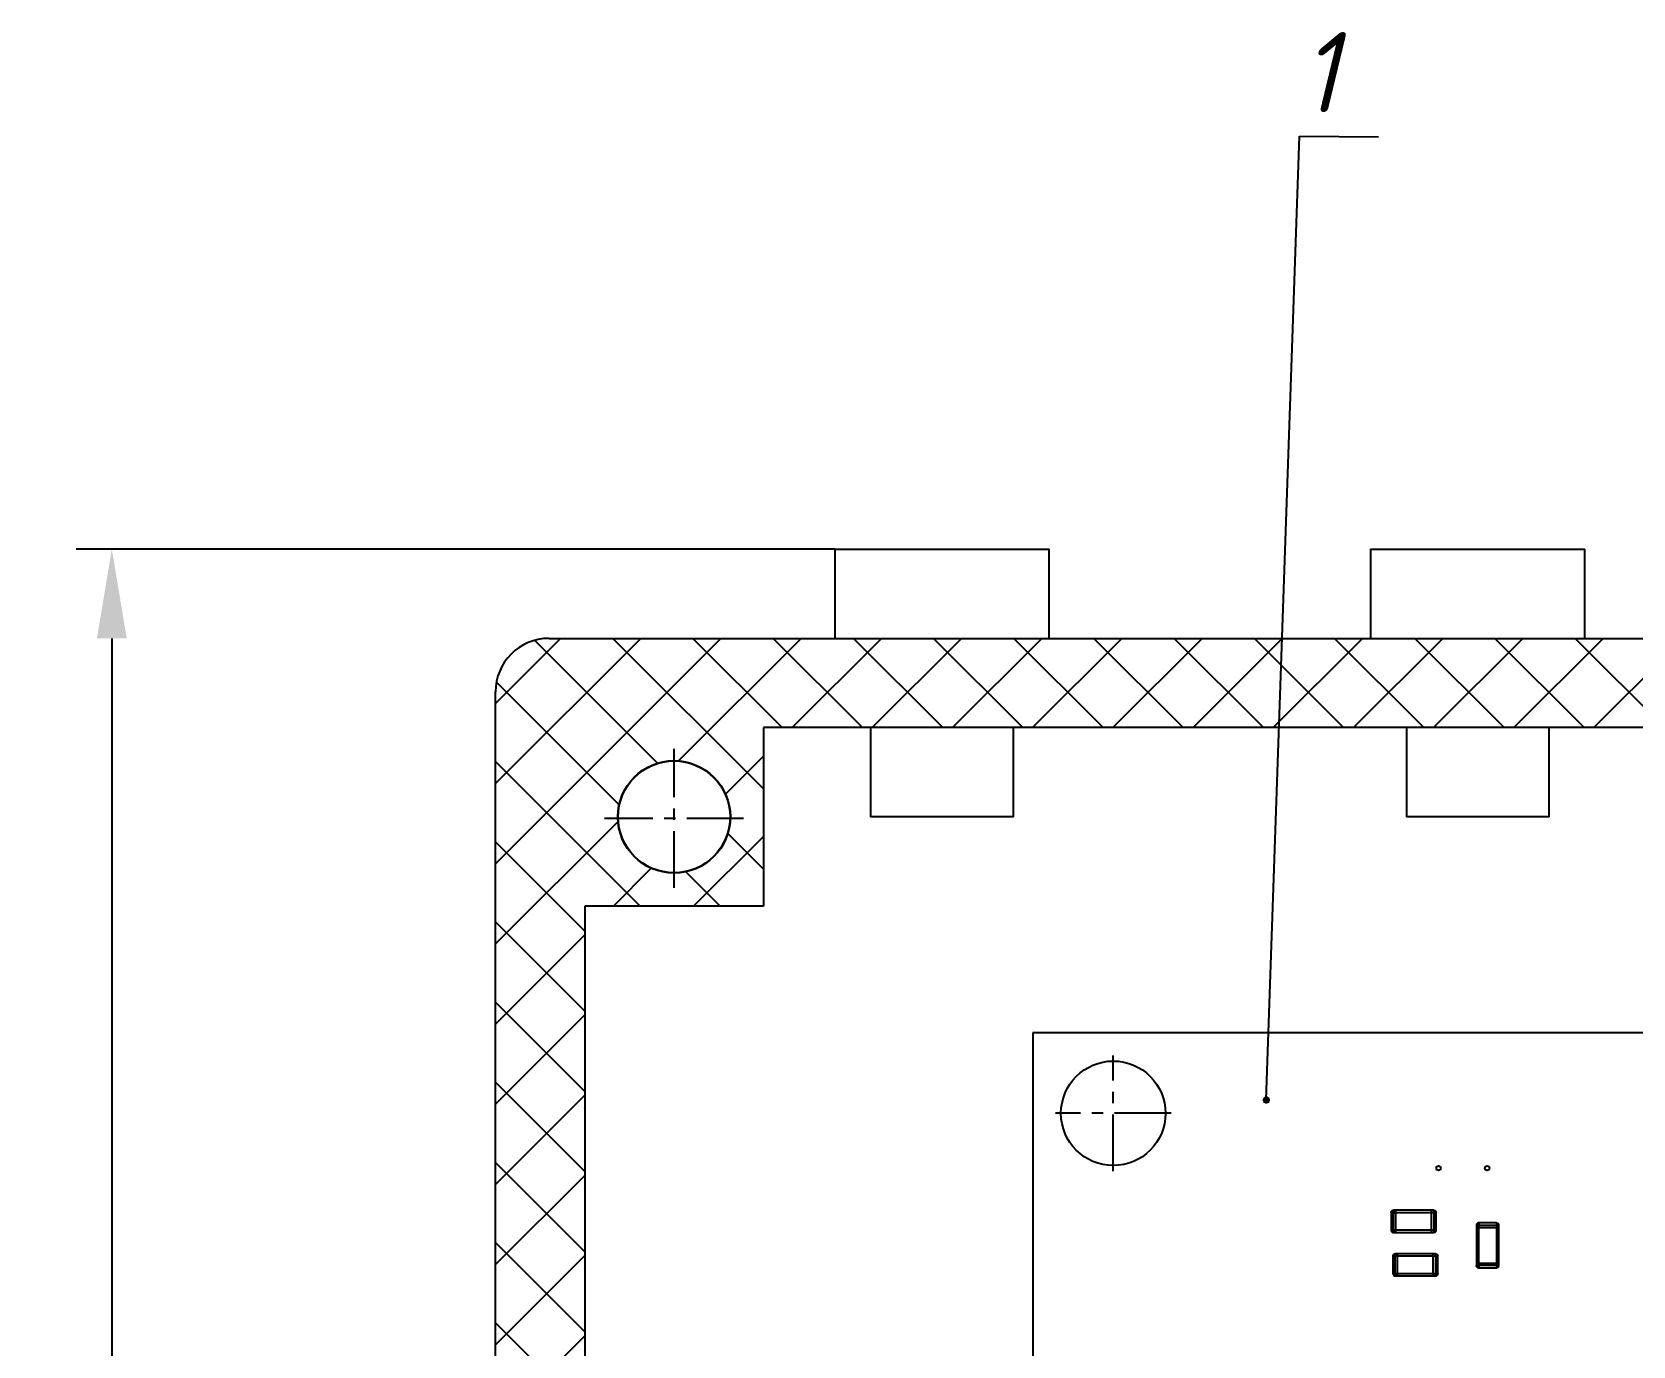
# Model space of a CAD drawing. Header units: millimetres. Extents: x -963 to 6509, y -1367 to 453.
# Drawn here: x 5500.8 to 5590.4, y -270.1 to -196.5 of the extents above; entities that cross this region are included whole.
import ezdxf

# ---------------------------------------------------------------- set-up
doc = ezdxf.new("R2010")
doc.units = ezdxf.units.MM
doc.header["$LTSCALE"] = 0.5
doc.linetypes.add('CENTER', pattern=[10.16, 6.35, -1.27, 1.27, -1.27])
doc.layers.get('0').update_dxf_attribs({"lineweight": 60})
doc.layers.get('Defpoints').update_dxf_attribs({"color": 5})
doc.layers.add('3-размеры', color=6, linetype='Continuous')
doc.styles.get("Standard").update_dxf_attribs({"font": 'isocpeui.ttf', "width": 0.9})
doc.dimstyles.new('Standart', dxfattribs={"dimtxt": 5, "dimasz": 5, "dimexe": 2, "dimexo": 0, "dimgap": 1, "dimtad": 1, "dimtoh": 1, "dimdec": 1, "dimtxsty": 'Standard', "dimcen": 2.5, "dimadec": 0, "dimazin": 0, "dimtfac": 1, "dimtdec": 1, "dimtmove": 0, "dimatfit": 3, "dimldrblk": 'DOTSMALL', "dimfxl": 1, "dimarcsym": 0})

# ---------------------------------------------------------------- blocks, each defined once
blk = doc.blocks.new('*D286')
at = {"color": 0, "lineweight": -2, "transparency": 16777216}
for p, q in [((5545.734, -225.456), (5503.252, -225.456)), ((5505.252, -230.456), (5505.252, -349.456)), ((5548.734, -354.456), (5503.252, -354.456))]:
    blk.add_line(p, q, dxfattribs=at)
for points in [[(5504.419, -230.456), (5506.086, -230.456), (5505.252, -225.456)], [(5504.419, -349.456), (5506.086, -349.456), (5505.252, -354.456)]]:
    blk.add_solid(points, dxfattribs=at)
at = {"layer": 'Defpoints', "color": 0, "lineweight": -2, "transparency": 16777216}
for p in [(5545.734, -225.456), (5505.252, -354.456), (5548.734, -354.456)]:
    blk.add_point(p, dxfattribs=at)
at = {"color": 0, "lineweight": -2, "transparency": 16777216, "insert": (5502.752, -289.956), "char_height": 3, "attachment_point": 5, "rotation": 90}
blk.add_mtext('129', dxfattribs=at)
blk = doc.blocks.new('_DotSmall')
at = {"color": 0, "linetype": 'ByBlock', "const_width": 0.5}
blk.add_lwpolyline([(-0.0625, 0, 1), (0.0625, 0, 1)], format="xyb", close=True, dxfattribs=at)

msp = doc.modelspace()

# ---------------------------------------------------------------- hatches: boundary and pattern name
at = {"linetype": 'Continuous', "lineweight": 25}
h = msp.add_hatch(dxfattribs=at)
h.set_pattern_fill('ANSI37', style=0)
edge = h.paths.add_edge_path(flags=0)
edge.add_line((5693.734, -230.456), (5529.734, -230.456))
edge.add_arc((5529.734, -233.456), 3, 90, 180)
edge.add_line((5526.734, -233.456), (5526.734, -347.456))
edge.add_arc((5529.734, -347.456), 3, 180, 270)
edge.add_line((5529.734, -350.456), (5549.734, -350.456))
edge.add_line((5549.734, -350.456), (5549.734, -353.456))
edge.add_line((5549.734, -353.456), (5569.734, -353.456))
edge.add_line((5569.734, -353.456), (5569.734, -350.456))
edge.add_line((5569.734, -350.456), (5653.734, -350.456))
edge.add_line((5653.734, -350.456), (5653.734, -353.456))
edge.add_line((5653.734, -353.456), (5673.734, -353.456))
edge.add_line((5673.734, -353.456), (5673.734, -350.456))
edge.add_line((5673.734, -350.456), (5693.734, -350.456))
edge.add_arc((5693.734, -347.456), 3, 270, 360)
edge.add_line((5696.734, -347.456), (5696.734, -233.456))
edge.add_arc((5693.734, -233.456), 3, 0, 90)
edge = h.paths.add_edge_path(flags=0)
edge.add_arc((5686.734, -340.456), 3.15, 0, 360)
edge = h.paths.add_edge_path(flags=0)
edge.add_arc((5536.734, -340.456), 3.15, 0, 360)
edge = h.paths.add_edge_path(flags=0)
edge.add_arc((5536.734, -240.456), 3.15, 0, 360)
edge = h.paths.add_edge_path(flags=0)
edge.add_arc((5686.734, -240.456), 3.15, 0, 360)
h.paths.add_polyline_path([(5531.734, -245.456), (5541.734, -245.456), (5541.734, -235.456), (5681.734, -235.456), (5681.734, -245.456), (5691.734, -245.456), (5691.734, -335.456), (5681.734, -335.456), (5681.734, -345.456), (5541.734, -345.456), (5541.734, -335.456), (5531.734, -335.456)], flags=0)
at = {"lineweight": 50}
h = msp.add_hatch(color=256, dxfattribs=at)
h.dxf.hatch_style = 1
edge = h.paths.add_edge_path()
edge.add_arc((5569.892, -256.309), 0.109, 0, 360)

# ---------------------------------------------------------------- linework, layer by layer
at = {"color": 7, "linetype": 'Continuous', "lineweight": 25}
for p, q in [((5545.734, -225.456), (5545.734, -230.456)), ((5545.734, -225.456), (5557.734, -225.456)), ((5557.734, -230.456), (5557.734, -225.456)), ((5575.734, -225.456), (5575.734, -230.456)), ((5575.734, -225.456), (5587.734, -225.456)), ((5587.734, -230.456), (5587.734, -225.456)), ((5529.734, -230.456), (5693.734, -230.456)), ((5526.734, -347.456), (5526.734, -233.456)), ((5681.734, -235.456), (5541.734, -235.456)), ((5541.734, -235.456), (5541.734, -245.456)), ((5547.734, -235.456), (5547.734, -240.456)), ((5555.734, -240.456), (5555.734, -235.456)), ((5577.734, -235.456), (5577.734, -240.456)), ((5585.734, -240.456), (5585.734, -235.456)), ((5551.734, -240.456), (5547.734, -240.456)), ((5555.734, -240.456), (5551.734, -240.456)), ((5581.734, -240.456), (5577.734, -240.456)), ((5585.734, -240.456), (5581.734, -240.456)), ((5531.734, -245.456), (5531.734, -335.456)), ((5541.734, -245.456), (5531.734, -245.456)), ((5556.825, -252.558), (5556.825, -317.558)), ((5666.825, -252.558), (5556.825, -252.558)), ((5576.887, -262.608), (5576.887, -263.601)), ((5577.138, -262.482), (5577.013, -262.482)), ((5577.013, -263.602), (5577.013, -262.607)), ((5577.013, -262.607), (5577.138, -262.607)), ((5577.138, -262.607), (5577.138, -262.482)), ((5579.145, -262.482), (5577.138, -262.482)), ((5577.138, -263.602), (5577.138, -262.607)), ((5577.138, -262.607), (5579.145, -262.607)), ((5579.145, -262.607), (5579.145, -262.482)), ((5579.27, -262.482), (5579.145, -262.482)), ((5579.145, -263.602), (5579.145, -262.607)), ((5579.145, -262.607), (5579.27, -262.607)), ((5579.27, -262.607), (5579.27, -263.602)), ((5579.395, -263.601), (5579.395, -262.608)), ((5581.66, -263.323), (5581.66, -263.448)), ((5581.66, -263.448), (5581.784, -263.448)), ((5581.66, -263.448), (5581.66, -265.455)), ((5581.784, -263.448), (5581.784, -263.323)), ((5581.784, -263.323), (5582.78, -263.323)), ((5581.784, -263.448), (5582.78, -263.448)), ((5581.784, -265.455), (5581.784, -263.448)), ((5582.779, -263.197), (5581.785, -263.197)), ((5582.78, -263.323), (5582.78, -263.448)), ((5582.78, -263.448), (5582.905, -263.448)), ((5582.78, -263.448), (5582.78, -265.455)), ((5582.905, -263.448), (5582.905, -263.323)), ((5582.905, -265.455), (5582.905, -263.448)), ((5577.138, -263.602), (5577.013, -263.602)), ((5577.013, -263.727), (5577.138, -263.727)), ((5577.138, -263.727), (5577.138, -263.602)), ((5579.145, -263.602), (5577.138, -263.602)), ((5577.138, -263.727), (5579.145, -263.727)), ((5579.145, -263.727), (5579.145, -263.602)), ((5579.27, -263.602), (5579.145, -263.602)), ((5579.145, -263.727), (5579.27, -263.727)), ((5576.984, -265.048), (5576.984, -266.041)), ((5577.235, -264.922), (5577.11, -264.922)), ((5577.11, -266.042), (5577.11, -265.047)), ((5577.11, -265.047), (5577.235, -265.047)), ((5577.235, -265.047), (5577.235, -264.922)), ((5579.242, -264.922), (5577.235, -264.922)), ((5577.235, -266.042), (5577.235, -265.047)), ((5577.235, -265.047), (5579.242, -265.047)), ((5579.242, -265.047), (5579.242, -264.922)), ((5579.367, -264.922), (5579.242, -264.922)), ((5579.242, -266.042), (5579.242, -265.047)), ((5579.242, -265.047), (5579.367, -265.047)), ((5579.367, -265.047), (5579.367, -266.042)), ((5579.492, -266.041), (5579.492, -265.048)), ((5577.235, -266.042), (5577.11, -266.042)), ((5577.11, -266.167), (5577.235, -266.167)), ((5577.235, -266.167), (5577.235, -266.042)), ((5579.242, -266.042), (5577.235, -266.042)), ((5577.235, -266.167), (5579.242, -266.167)), ((5579.242, -266.167), (5579.242, -266.042)), ((5579.367, -266.042), (5579.242, -266.042)), ((5579.242, -266.167), (5579.367, -266.167)), ((5581.66, -265.455), (5581.784, -265.455)), ((5581.66, -265.455), (5581.66, -265.58)), ((5581.784, -265.455), (5582.78, -265.455)), ((5581.784, -265.58), (5581.784, -265.455)), ((5582.78, -265.58), (5581.784, -265.58)), ((5581.785, -265.705), (5582.779, -265.705)), ((5582.78, -265.455), (5582.905, -265.455)), ((5582.78, -265.455), (5582.78, -265.58)), ((5582.905, -265.58), (5582.905, -265.455))]:
    msp.add_line(p, q, dxfattribs=at)
at = {"linetype": 'CENTER', "lineweight": -2}
for p, q in [((5536.734, -244.432), (5536.734, -236.651)), ((5540.625, -240.542), (5532.843, -240.542)), ((5561.325, -260.293), (5561.325, -253.823)), ((5564.56, -257.058), (5558.09, -257.058))]:
    msp.add_line(p, q, dxfattribs=at)
at = {"color": 7, "linetype": 'Continuous', "lineweight": 25}
for centre, radius in [((5536.734, -240.456), 3.15), ((5536.734, -240.456), 3.131), ((5561.325, -257.058), 2.928), ((5579.538, -260.133), 0.125), ((5582.257, -260.133), 0.125)]:
    msp.add_circle(centre, radius, dxfattribs=at)
at = {"lineweight": 50}
msp.add_circle((5569.892, -256.309), 0.109, dxfattribs=at)
at = {"color": 7, "linetype": 'Continuous', "lineweight": 25}
msp.add_arc((5529.734, -233.456), 3, 90, 180, dxfattribs=at)
for points, knots in [([(5576.887, -262.608), (5576.889, -262.591), (5576.893, -262.558), (5576.922, -262.517), (5576.963, -262.488), (5576.996, -262.484), (5577.013, -262.482)], [0, 0, 0, 0, 0.2499972, 0.4999983, 0.7500047, 1, 1, 1, 1]), ([(5576.887, -262.608), (5576.889, -262.607), (5576.893, -262.607), (5576.922, -262.607), (5576.963, -262.607), (5576.996, -262.607), (5577.013, -262.607)], [0, 0, 0, 0, 0.250003, 0.500003, 0.750005, 1, 1, 1, 1]), ([(5577.013, -262.482), (5577.013, -262.484), (5577.013, -262.488), (5577.013, -262.517), (5577.013, -262.558), (5577.013, -262.59), (5577.013, -262.607)], [0, 0, 0, 0, 0.250001, 0.499999, 0.750003, 1, 1, 1, 1]), ([(5579.27, -262.607), (5579.27, -262.59), (5579.27, -262.558), (5579.27, -262.517), (5579.27, -262.488), (5579.27, -262.484), (5579.27, -262.482)], [0, 0, 0, 0, 0.249997, 0.500001, 0.749999, 1, 1, 1, 1]), ([(5579.27, -262.482), (5579.286, -262.484), (5579.319, -262.488), (5579.361, -262.517), (5579.39, -262.558), (5579.393, -262.591), (5579.395, -262.608)], [0, 0, 0, 0, 0.249995, 0.500002, 0.750003, 1, 1, 1, 1]), ([(5579.27, -262.607), (5579.286, -262.607), (5579.319, -262.607), (5579.361, -262.607), (5579.39, -262.607), (5579.393, -262.607), (5579.395, -262.608)], [0, 0, 0, 0, 0.249995, 0.499997, 0.749997, 1, 1, 1, 1]), ([(5579.395, -262.608), (5579.395, -262.601), (5579.395, -262.588), (5579.389, -262.566), (5579.379, -262.544), (5579.369, -262.531), (5579.364, -262.524)], [0, 0, 0, 0, 0.205764, 0.447957, 0.719285, 1, 1, 1, 1]), ([(5581.785, -263.197), (5581.769, -263.199), (5581.736, -263.203), (5581.695, -263.232), (5581.666, -263.273), (5581.662, -263.306), (5581.66, -263.323)], [0, 0, 0, 0, 0.2500036, 0.5000021, 0.7500031, 1, 1, 1, 1]), ([(5581.785, -263.197), (5581.769, -263.199), (5581.736, -263.203), (5581.695, -263.232), (5581.666, -263.273), (5581.662, -263.306), (5581.66, -263.323)], [0, 0, 0, 0, 0.25, 0.499997, 0.75, 1, 1, 1, 1]), ([(5581.784, -263.323), (5581.768, -263.323), (5581.736, -263.323), (5581.694, -263.323), (5581.666, -263.323), (5581.662, -263.323), (5581.66, -263.323)], [0, 0, 0, 0, 0.249996, 0.5, 0.749998, 1, 1, 1, 1]), ([(5581.785, -263.197), (5581.785, -263.199), (5581.785, -263.203), (5581.785, -263.232), (5581.785, -263.273), (5581.785, -263.306), (5581.784, -263.323)], [0, 0, 0, 0, 0.250002, 0.499996, 0.750001, 1, 1, 1, 1]), ([(5582.779, -263.197), (5582.779, -263.199), (5582.78, -263.203), (5582.78, -263.232), (5582.78, -263.273), (5582.78, -263.306), (5582.78, -263.323)], [0, 0, 0, 0, 0.250006, 0.500001, 0.750004, 1, 1, 1, 1]), ([(5582.779, -263.197), (5582.796, -263.199), (5582.828, -263.203), (5582.87, -263.232), (5582.899, -263.273), (5582.903, -263.306), (5582.905, -263.323)], [0, 0, 0, 0, 0.250001, 0.499992, 0.75, 1, 1, 1, 1]), ([(5582.905, -263.323), (5582.903, -263.323), (5582.899, -263.323), (5582.87, -263.323), (5582.829, -263.323), (5582.796, -263.323), (5582.78, -263.323)], [0, 0, 0, 0, 0.249999, 0.500001, 0.749996, 1, 1, 1, 1]), ([(5576.887, -263.601), (5576.889, -263.601), (5576.893, -263.602), (5576.922, -263.602), (5576.963, -263.602), (5576.996, -263.602), (5577.013, -263.602)], [0, 0, 0, 0, 0.25, 0.499998, 0.750002, 1, 1, 1, 1]), ([(5576.887, -263.601), (5576.889, -263.618), (5576.893, -263.651), (5576.922, -263.692), (5576.963, -263.721), (5576.996, -263.725), (5577.013, -263.727)], [0, 0, 0, 0, 0.25, 0.500003, 0.750008, 1, 1, 1, 1]), ([(5576.887, -263.601), (5576.889, -263.618), (5576.893, -263.651), (5576.922, -263.692), (5576.963, -263.721), (5576.996, -263.725), (5577.013, -263.727)], [0, 0, 0, 0, 0.249997, 0.499998, 0.750005, 1, 1, 1, 1]), ([(5577.013, -263.602), (5577.013, -263.619), (5577.013, -263.651), (5577.013, -263.692), (5577.013, -263.721), (5577.013, -263.725), (5577.013, -263.727)], [0, 0, 0, 0, 0.249997, 0.500001, 0.749999, 1, 1, 1, 1]), ([(5579.27, -263.602), (5579.286, -263.602), (5579.319, -263.602), (5579.361, -263.602), (5579.39, -263.602), (5579.393, -263.601), (5579.395, -263.601)], [0, 0, 0, 0, 0.249998, 0.500002, 0.75, 1, 1, 1, 1]), ([(5579.27, -263.727), (5579.286, -263.725), (5579.319, -263.721), (5579.361, -263.692), (5579.39, -263.651), (5579.393, -263.618), (5579.395, -263.601)], [0, 0, 0, 0, 0.249992, 0.499997, 0.75, 1, 1, 1, 1]), ([(5579.395, -263.601), (5579.393, -263.618), (5579.39, -263.651), (5579.361, -263.692), (5579.319, -263.721), (5579.286, -263.725), (5579.27, -263.727)], [0, 0, 0, 0, 0.25, 0.500003, 0.750008, 1, 1, 1, 1]), ([(5579.27, -263.727), (5579.27, -263.725), (5579.27, -263.721), (5579.27, -263.692), (5579.27, -263.651), (5579.27, -263.619), (5579.27, -263.602)], [0, 0, 0, 0, 0.250001, 0.499999, 0.750003, 1, 1, 1, 1]), ([(5576.984, -265.048), (5576.986, -265.031), (5576.99, -264.998), (5577.019, -264.957), (5577.06, -264.928), (5577.093, -264.924), (5577.11, -264.922)], [0, 0, 0, 0, 0.249995, 0.5, 0.749997, 1, 1, 1, 1]), ([(5576.984, -265.048), (5576.986, -265.047), (5576.99, -265.047), (5577.019, -265.047), (5577.06, -265.047), (5577.093, -265.047), (5577.11, -265.047)], [0, 0, 0, 0, 0.250002, 0.500005, 0.749997, 1, 1, 1, 1]), ([(5577.11, -264.922), (5577.11, -264.924), (5577.11, -264.928), (5577.11, -264.957), (5577.11, -264.998), (5577.11, -265.03), (5577.11, -265.047)], [0, 0, 0, 0, 0.250001, 0.499999, 0.750003, 1, 1, 1, 1]), ([(5579.367, -265.047), (5579.367, -265.03), (5579.367, -264.998), (5579.367, -264.957), (5579.367, -264.928), (5579.367, -264.924), (5579.367, -264.922)], [0, 0, 0, 0, 0.249997, 0.500001, 0.749999, 1, 1, 1, 1]), ([(5579.367, -264.922), (5579.383, -264.924), (5579.416, -264.928), (5579.458, -264.957), (5579.487, -264.998), (5579.49, -265.031), (5579.492, -265.048)], [0, 0, 0, 0, 0.250003, 0.5, 0.750005, 1, 1, 1, 1]), ([(5579.367, -265.047), (5579.383, -265.047), (5579.416, -265.047), (5579.458, -265.047), (5579.487, -265.047), (5579.49, -265.047), (5579.492, -265.048)], [0, 0, 0, 0, 0.250003, 0.499995, 0.749998, 1, 1, 1, 1]), ([(5579.492, -265.048), (5579.492, -265.041), (5579.492, -265.028), (5579.486, -265.006), (5579.476, -264.984), (5579.466, -264.971), (5579.461, -264.964)], [0, 0, 0, 0, 0.205723, 0.447953, 0.719287, 1, 1, 1, 1]), ([(5576.984, -266.041), (5576.986, -266.041), (5576.99, -266.042), (5577.019, -266.042), (5577.06, -266.042), (5577.093, -266.042), (5577.11, -266.042)], [0, 0, 0, 0, 0.250001, 0.499998, 0.749993, 1, 1, 1, 1]), ([(5576.984, -266.041), (5576.986, -266.058), (5576.99, -266.091), (5577.019, -266.132), (5577.06, -266.161), (5577.093, -266.165), (5577.11, -266.167)], [0, 0, 0, 0, 0.250019, 0.500003, 0.749997, 1, 1, 1, 1]), ([(5576.984, -266.041), (5576.986, -266.058), (5576.99, -266.091), (5577.019, -266.132), (5577.06, -266.161), (5577.093, -266.165), (5577.11, -266.167)], [0, 0, 0, 0, 0.250015, 0.499998, 0.749994, 1, 1, 1, 1]), ([(5577.11, -266.042), (5577.11, -266.059), (5577.11, -266.091), (5577.11, -266.132), (5577.11, -266.161), (5577.11, -266.165), (5577.11, -266.167)], [0, 0, 0, 0, 0.249996, 0.499999, 0.749996, 1, 1, 1, 1]), ([(5579.367, -266.042), (5579.383, -266.042), (5579.416, -266.042), (5579.458, -266.042), (5579.487, -266.042), (5579.49, -266.041), (5579.492, -266.041)], [0, 0, 0, 0, 0.250006, 0.5, 0.750002, 1, 1, 1, 1]), ([(5579.367, -266.167), (5579.383, -266.165), (5579.416, -266.161), (5579.458, -266.132), (5579.487, -266.091), (5579.49, -266.058), (5579.492, -266.041)], [0, 0, 0, 0, 0.2500024, 0.4999969, 0.7500021, 1, 1, 1, 1]), ([(5579.492, -266.041), (5579.49, -266.058), (5579.487, -266.091), (5579.458, -266.132), (5579.416, -266.161), (5579.383, -266.165), (5579.367, -266.167)], [0, 0, 0, 0, 0.249998, 0.500003, 0.749998, 1, 1, 1, 1]), ([(5579.367, -266.167), (5579.367, -266.165), (5579.367, -266.161), (5579.367, -266.132), (5579.367, -266.091), (5579.367, -266.059), (5579.367, -266.042)], [0, 0, 0, 0, 0.250004, 0.500001, 0.750004, 1, 1, 1, 1]), ([(5581.66, -265.58), (5581.662, -265.58), (5581.666, -265.58), (5581.694, -265.58), (5581.736, -265.58), (5581.768, -265.58), (5581.784, -265.58)], [0, 0, 0, 0, 0.250002, 0.5, 0.750004, 1, 1, 1, 1]), ([(5581.66, -265.58), (5581.662, -265.596), (5581.666, -265.629), (5581.695, -265.671), (5581.736, -265.7), (5581.769, -265.703), (5581.785, -265.705)], [0, 0, 0, 0, 0.249995, 0.499995, 0.750002, 1, 1, 1, 1]), ([(5581.785, -265.705), (5581.769, -265.703), (5581.736, -265.7), (5581.695, -265.671), (5581.666, -265.629), (5581.662, -265.596), (5581.66, -265.58)], [0, 0, 0, 0, 0.249998, 0.500005, 0.750005, 1, 1, 1, 1]), ([(5581.784, -265.58), (5581.785, -265.596), (5581.785, -265.629), (5581.785, -265.671), (5581.785, -265.7), (5581.785, -265.703), (5581.785, -265.705)], [0, 0, 0, 0, 0.2499975, 0.5000005, 0.7500031, 1, 1, 1, 1]), ([(5582.78, -265.58), (5582.78, -265.596), (5582.78, -265.629), (5582.78, -265.671), (5582.78, -265.7), (5582.779, -265.703), (5582.779, -265.705)], [0, 0, 0, 0, 0.249994, 0.499996, 0.75, 1, 1, 1, 1]), ([(5582.905, -265.58), (5582.903, -265.596), (5582.899, -265.629), (5582.87, -265.671), (5582.828, -265.7), (5582.796, -265.703), (5582.779, -265.705)], [0, 0, 0, 0, 0.249998, 0.500005, 0.750004, 1, 1, 1, 1]), ([(5582.779, -265.705), (5582.785, -265.705), (5582.799, -265.705), (5582.82, -265.699), (5582.843, -265.689), (5582.856, -265.679), (5582.863, -265.674)], [0, 0, 0, 0, 0.205727, 0.447936, 0.719294, 1, 1, 1, 1]), ([(5582.78, -265.58), (5582.796, -265.58), (5582.829, -265.58), (5582.87, -265.58), (5582.899, -265.58), (5582.903, -265.58), (5582.905, -265.58)], [0, 0, 0, 0, 0.250004, 0.499999, 0.750001, 1, 1, 1, 1])]:
    msp.add_open_spline(points, degree=3, knots=knots, dxfattribs=at)
at = {"layer": '3-размеры', "color": 0, "lineweight": 25}
for p, q in [((5569.892, -256.309), (5571.744, -202.335)), ((5571.744, -202.335), (5576.174, -202.365))]:
    msp.add_line(p, q, dxfattribs=at)

# ---------------------------------------------------------------- texts
at = {"layer": '3-размеры', "color": 0, "lineweight": 25, "width": 0.9}
msp.add_text('1', height=4.5, dxfattribs=at).set_placement((5571.857, -200.998))

# ---------------------------------------------------------------- dimensions: what is measured, and where the dimension line sits
at = {"lineweight": -2}
dim = msp.add_linear_dim(base=(5505.252, -354.456), p1=(5545.734, -225.456), p2=(5548.734, -354.456), angle=90, dimstyle='Standart', override={"dimtxt": 3}, dxfattribs=at)
dim.commit()
dim.dimension.update_dxf_attribs({"geometry": '*D286', "text_midpoint": (5505.252, -289.956), "dimtype": 160})

doc.saveas('drawing.dxf')
